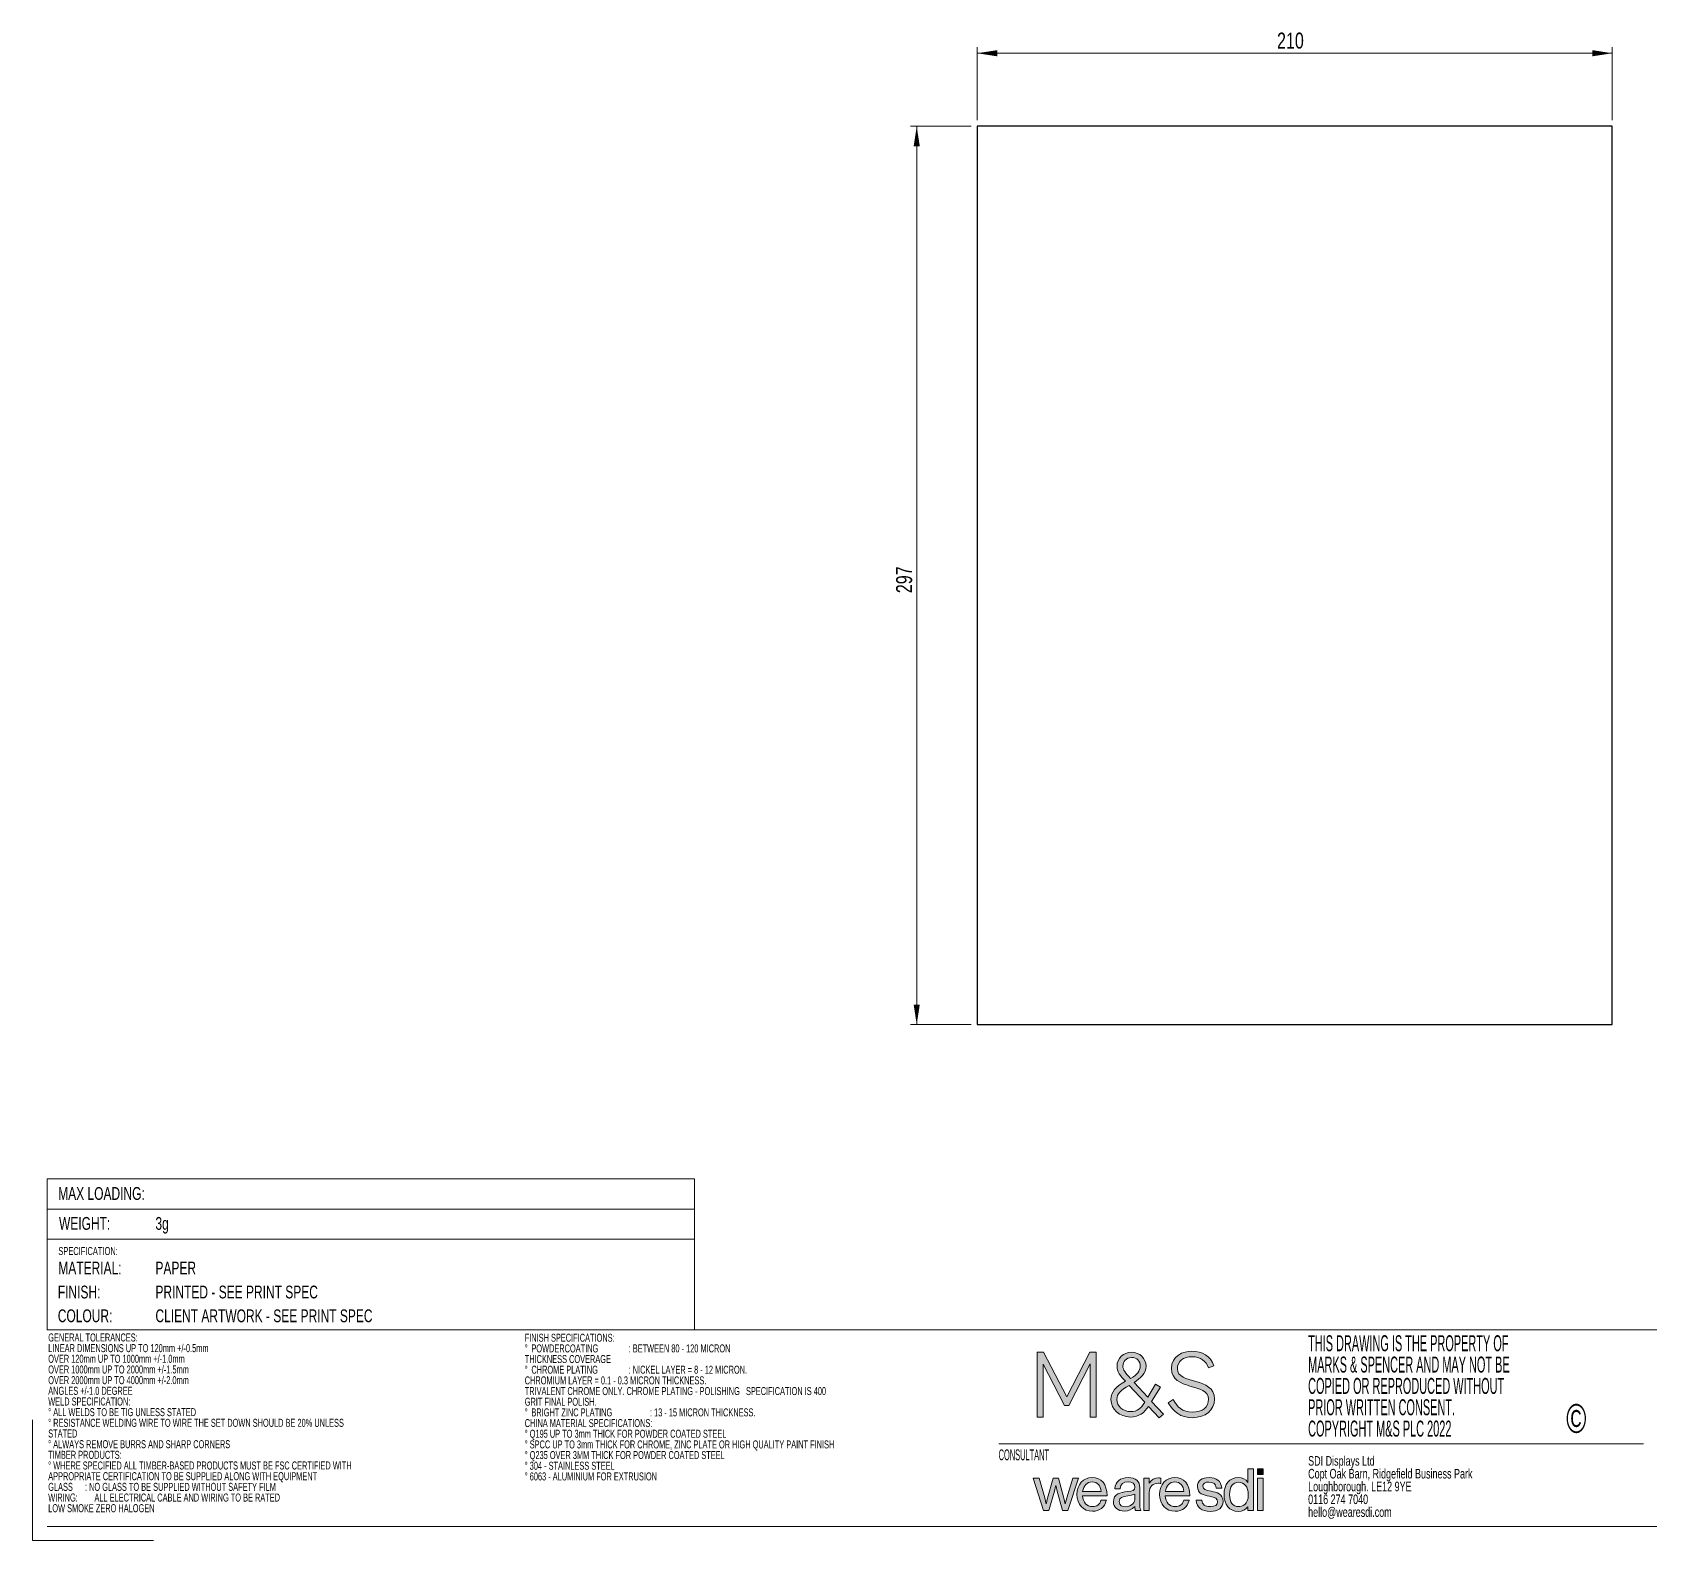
# Paper-space layout 'G01' of a CAD drawing. Header units: millimetres. Extents: x 0 to 840, y 0 to 499.
# Drawn here: x 0 to 535, y 0 to 499 of the extents above; entities that cross this region are included whole.
import ezdxf

# ---------------------------------------------------------------- set-up
doc = ezdxf.new("R2010")
doc.units = ezdxf.units.MM
doc.layers.add('SLD-0', color=7, linetype='Continuous')
doc.styles.add('SLDTEXTSTYLE0', font='TXT', dxfattribs={"width": 0.605})
doc.styles.add('SLDTEXTSTYLE1', font='TXT', dxfattribs={"width": 0.510549})
doc.styles.add('SLDTEXTSTYLE2', font='TXT', dxfattribs={"width": 0.710611})
doc.styles.add('SLDTEXTSTYLE3', font='TXT', dxfattribs={"width": 0.7})
doc.styles.add('SLDTEXTSTYLE4', font='TXT', dxfattribs={"width": 0.75})
doc.dimstyles.new('SLDDIMSTYLE9', dxfattribs={"dimtxt": 5.291667, "dimasz": 6.604, "dimexe": 0, "dimexo": 0.0625, "dimgap": 1.322917, "dimtad": 1, "dimdec": 1, "dimlfac": 0.571429, "dimrnd": 1e-09, "dimzin": 12, "dimdsep": 46, "dimtxsty": 'SLDTEXTSTYLE4', "dimsah": 1, "dimcen": 0.09, "dimadec": 0, "dimazin": 3, "dimtfac": 1, "dimtdec": 1, "dimtofl": 0, "dimtmove": 0, "dimatfit": 3, "dimfxl": 1, "dimfrac": 2, "dimtolj": 1, "dimtzin": 12, "dimarcsym": 0})

# ---------------------------------------------------------------- blocks, each defined once
blk = doc.blocks.new('SW_NOTE_0_17')
at = {"color": 0, "linetype": 'Continuous', "lineweight": 18, "ltscale": 4, "char_height": 3.175, "attachment_point": 1, "style": 'SLDTEXTSTYLE3'}
for s, insert in [('SDI Displays Ltd', (0, 4.09)), ('Copt Oak Barn, Ridgefield Business Park', (0, -0.14)), ('Loughborough. LE12 9YE', (0, -4.37)), ('0116 274 7040', (0, -8.61)), ('hello@wearesdi.com', (0, -12.84))]:
    blk.add_mtext(s, dxfattribs=dict(at, insert=insert))
blk = doc.blocks.new('SW_NOTE_0_18')
at = {"color": 0, "linetype": 'Continuous', "lineweight": 18, "ltscale": 4, "attachment_point": 1, "style": 'SLDTEXTSTYLE0'}
for s, insert, char_height in [('FINISH SPECIFICATIONS:', (0, 3.41), 2.6458), ('THICKNESS COVERAGE', (0, -3.64), 2.6458), ('%%d', (0, -0.12), 2.646), ('POWDERCOATING', (2.21, -0.12), 2.6458), (': BETWEEN 80 - 120 MICRON', (34.36, -0.12), 2.6458), ('CHROMIUM LAYER = 0.1 - 0.3 MICRON THICKNESS.', (0, -10.7), 2.6458), ('%%d', (0, -7.17), 2.646), ('CHROME PLATING', (2.21, -7.17), 2.6458), (': NICKEL LAYER = 8 - 12 MICRON.', (34.36, -7.17), 2.6458), ('TRIVALENT CHROME ONLY. CHROME PLATING - POLISHING   SPECIFICATION IS 400', (0, -14.23), 2.6458), ('GRIT FINAL POLISH.', (0, -17.76), 2.6458), ('%%d', (0, -21.28), 2.646), ('BRIGHT ZINC PLATING', (2.21, -21.28), 2.6458), (': 13 - 15 MICRON THICKNESS.', (41.41, -21.28), 2.6458), ('CHINA MATERIAL SPECIFICATIONS:', (0, -24.81), 2.6458), ('%%d Q195 UP TO 3mm THICK FOR POWDER COATED STEEL', (0, -28.34), 2.6458), ('%%d SPCC UP TO 3mm THICK FOR CHROME, ZINC PLATE OR HIGH QUALITY PAINT FINISH', (0, -31.87), 2.6458), ('%%d Q235 OVER 3MM THICK FOR POWDER COATED STEEL', (0, -35.39), 2.6458), ('%%d 304 - STAINLESS STEEL', (0, -38.92), 2.6458), ('%%d 6063 - ALUMINIUM FOR EXTRUSION', (0, -42.45), 2.6458)]:
    blk.add_mtext(s, dxfattribs=dict(at, insert=insert, char_height=char_height))
blk = doc.blocks.new('SW_NOTE_0_19')
at = {"color": 0, "linetype": 'Continuous', "lineweight": 18, "ltscale": 4, "char_height": 5.2917, "attachment_point": 1, "style": 'SLDTEXTSTYLE1'}
for s, insert in [('THIS DRAWING IS THE PROPERTY OF', (0, 6.82)), ('MARKS & SPENCER AND MAY NOT BE', (0, -0.23)), ('COPIED OR REPRODUCED WITHOUT', (0, -7.29)), ('PRIOR WRITTEN CONSENT.', (0, -14.35)), ('COPYRIGHT M&S PLC 2022', (0, -21.4))]:
    blk.add_mtext(s, dxfattribs=dict(at, insert=insert))
blk = doc.blocks.new('SW_NOTE_0_21')
at = {"color": 0, "linetype": 'Continuous', "lineweight": 18, "ltscale": 4, "attachment_point": 1, "style": 'SLDTEXTSTYLE0'}
for s, insert, char_height in [('GENERAL TOLERANCES:', (0, 3.41), 2.6458), ('LINEAR DIMENSIONS UP TO 120mm +/-0.5mm', (0, -0.12), 2.6458), ('OVER 120mm UP TO 1000mm +/-1.0mm', (0, -3.64), 2.6458), ('OVER 1000mm UP TO 2000mm +/-1.5mm', (0, -7.17), 2.6458), ('OVER 2000mm UP TO 4000mm +/-2.0mm', (0, -10.7), 2.6458), ('ANGLES +/-1.0 DEGREE', (0, -14.23), 2.6458), ('WELD SPECIFICATION:', (0, -17.76), 2.6458), ('%%d ALL WELDS TO BE TIG UNLESS STATED', (0, -21.28), 2.6458), ('%%d RESISTANCE WELDING WIRE TO WIRE THE SET DOWN SHOULD BE 20% UNLESS', (0, -24.81), 2.6458), ('STATED', (0, -28.34), 2.646), ('%%d ALWAYS REMOVE BURRS AND SHARP CORNERS', (0, -31.87), 2.6458), ('TIMBER PRODUCTS:', (0, -35.39), 2.6458), ('APPROPRIATE CERTIFICATION TO BE SUPPLIED ALONG WITH EQUIPMENT', (0, -42.45), 2.6458), ('%%d WHERE SPECIFIED ALL TIMBER-BASED PRODUCTS MUST BE FSC CERTIFIED WITH', (0, -38.92), 2.6458), ('GLASS', (0, -45.98), 2.646), (': NO GLASS TO BE SUPPLIED WITHOUT SAFETY FILM', (12.15, -45.98), 2.6458), ('WIRING:', (0, -49.51), 2.646), ('LOW SMOKE ZERO HALOGEN', (0, -53.03), 2.6458), ('ALL ELECTRICAL CABLE AND WIRING TO BE RATED', (15.29, -49.51), 2.6458)]:
    blk.add_mtext(s, dxfattribs=dict(at, insert=insert, char_height=char_height))
blk = doc.blocks.new('_D_20')
at = {"color": 8, "linetype": 'Continuous', "lineweight": 18, "ltscale": 4}
for p, q in [((310.26, 467.7), (290.26, 467.7)), ((292.26, 467.7), (292.26, 170.7)), ((310.26, 170.7), (290.26, 170.7))]:
    blk.add_line(p, q, dxfattribs=at)
for points in [[(292.26, 467.7), (291.25, 461.09), (293.28, 461.09)], [(292.26, 170.7), (293.28, 177.3), (291.25, 177.3)]]:
    blk.add_solid(points, dxfattribs=at)
at = {"color": 8, "linetype": 'Continuous', "lineweight": 18, "ltscale": 4, "insert": (285.44, 313.33), "char_height": 5.292, "attachment_point": 1, "rotation": 90, "style": 'SLDTEXTSTYLE4'}
blk.add_mtext('297', dxfattribs=at)
blk = doc.blocks.new('_D_21')
at = {"color": 8, "linetype": 'Continuous', "lineweight": 18, "ltscale": 4}
for p, q in [((312.26, 469.7), (312.26, 493.85)), ((522.26, 469.7), (522.26, 493.85)), ((522.26, 491.85), (312.26, 491.85))]:
    blk.add_line(p, q, dxfattribs=at)
for points in [[(312.26, 491.85), (318.87, 490.84), (318.87, 492.87)], [(522.26, 491.85), (515.66, 492.87), (515.66, 490.84)]]:
    blk.add_solid(points, dxfattribs=at)
at = {"color": 8, "linetype": 'Continuous', "lineweight": 18, "ltscale": 4, "insert": (411.4, 498.68), "char_height": 5.292, "attachment_point": 1, "style": 'SLDTEXTSTYLE4'}
blk.add_mtext('210', dxfattribs=at)

psp = doc.layouts.new('G01')

# ---------------------------------------------------------------- hatches: boundary and pattern name
at = {"ltscale": 2}
for points in [[(334.07, 40.94), (332.1, 40.94), (332.1, 62.41), (334.16, 62.41), (341.85, 47.58), (349.54, 62.41), (351.57, 62.41), (351.57, 40.94), (349.6, 40.94), (349.6, 58.47), (342.53, 44.75), (341.14, 44.75), (334.07, 58.44)], [(406.76, 21.98), (406.76, 23.75), (404.95, 23.75), (404.95, 21.98)], [(406.76, 20.69), (404.95, 20.69), (404.95, 10.06), (406.76, 10.06)]]:
    psp.add_hatch(color=256, dxfattribs=at).paths.add_polyline_path(points, flags=0)
h = psp.add_hatch(color=256, dxfattribs=at)
edge = h.paths.add_edge_path(flags=0)
edge.add_spline(control_points=[(356.49, 46.69), (356.49, 49.33), (358.12, 50.96), (361.26, 52.75)], knot_values=[0.2, 0.2, 0.2, 0.2, 0.266667, 0.266667, 0.266667, 0.266667], weights=[1, 1, 1, 1], degree=3, periodic=0)
edge.add_spline(control_points=[(361.26, 52.75), (359.48, 54.53), (358.49, 56.01), (358.49, 57.76)], knot_values=[0.266667, 0.266667, 0.266667, 0.266667, 0.333333, 0.333333, 0.333333, 0.333333], weights=[1, 1, 1, 1], degree=3, periodic=0)
edge.add_spline(control_points=[(358.49, 57.76), (358.49, 60.31), (360.64, 62.34), (363.26, 62.34)], knot_values=[0.333333, 0.333333, 0.333333, 0.333333, 0.4, 0.4, 0.4, 0.4], weights=[1, 1, 1, 1], degree=3, periodic=0)
edge.add_spline(control_points=[(363.26, 62.34), (366.03, 62.34), (368.09, 60.31), (368.09, 57.76)], knot_values=[0.4, 0.4, 0.4, 0.4, 0.466667, 0.466667, 0.466667, 0.466667], weights=[1, 1, 1, 1], degree=3, periodic=0)
edge.add_spline(control_points=[(368.09, 57.76), (368.09, 55.3), (366.15, 53.64), (364.21, 52.38)], knot_values=[0.466667, 0.466667, 0.466667, 0.466667, 0.533333, 0.533333, 0.533333, 0.533333], weights=[1, 1, 1, 1], degree=3, periodic=0)
edge.add_line((364.21, 52.38), (368.64, 47.55))
edge.add_line((368.64, 47.55), (371.26, 51.79))
edge.add_line((371.26, 51.79), (372.82, 50.81))
edge.add_line((372.82, 50.81), (369.93, 46.1))
edge.add_line((369.93, 46.1), (373.9, 41.89))
edge.add_line((373.9, 41.89), (372.45, 40.63))
edge.add_line((372.45, 40.63), (368.89, 44.44))
edge.add_spline(control_points=[(368.89, 44.44), (367.6, 42.41), (365.84, 40.94), (362.95, 40.94)], knot_values=[0.066667, 0.066667, 0.066667, 0.066667, 0.133333, 0.133333, 0.133333, 0.133333], weights=[1, 1, 1, 1], degree=3, periodic=0)
edge.add_spline(control_points=[(362.95, 40.94), (359.23, 40.94), (356.49, 43.52), (356.49, 46.69)], knot_values=[0.133333, 0.133333, 0.133333, 0.133333, 0.2, 0.2, 0.2, 0.2], weights=[1, 1, 1, 1], degree=3, periodic=0)
edge = h.paths.add_edge_path(flags=0)
edge.add_line((367.66, 45.8), (362.49, 51.39))
edge.add_spline(control_points=[(362.49, 51.39), (359.69, 49.86), (358.46, 48.62), (358.46, 46.72)], knot_values=[0, 0, 0, 0, 0.2, 0.2, 0.2, 0.2], weights=[1, 1, 1, 1], degree=3, periodic=0)
edge.add_spline(control_points=[(358.46, 46.72), (358.46, 44.53), (360.43, 42.72), (362.95, 42.72)], knot_values=[0.2, 0.2, 0.2, 0.2, 0.4, 0.4, 0.4, 0.4], weights=[1, 1, 1, 1], degree=3, periodic=0)
edge.add_spline(control_points=[(362.95, 42.72), (365.23, 42.72), (366.4, 43.77), (367.66, 45.8)], knot_values=[0.4, 0.4, 0.4, 0.4, 0.6, 0.6, 0.6, 0.6], weights=[1, 1, 1, 1], degree=3, periodic=0)
edge = h.paths.add_edge_path(flags=0)
edge.add_spline(control_points=[(360.43, 57.76), (360.43, 56.56), (361.23, 55.55), (362.98, 53.67)], knot_values=[0, 0, 0, 0, 0.2, 0.2, 0.2, 0.2], weights=[1, 1, 1, 1], degree=3, periodic=0)
edge.add_spline(control_points=[(362.98, 53.67), (365.04, 54.87), (366.18, 56.13), (366.18, 57.76)], knot_values=[0.2, 0.2, 0.2, 0.2, 0.4, 0.4, 0.4, 0.4], weights=[1, 1, 1, 1], degree=3, periodic=0)
edge.add_spline(control_points=[(366.18, 57.76), (366.18, 59.36), (365.1, 60.62), (363.26, 60.62)], knot_values=[0.4, 0.4, 0.4, 0.4, 0.6, 0.6, 0.6, 0.6], weights=[1, 1, 1, 1], degree=3, periodic=0)
edge.add_spline(control_points=[(363.26, 60.62), (361.54, 60.62), (360.43, 59.27), (360.43, 57.76)], knot_values=[0.6, 0.6, 0.6, 0.6, 1, 1, 1, 1], weights=[1, 1, 1, 1], degree=3, periodic=0)
h = psp.add_hatch(color=256, dxfattribs=at)
edge = h.paths.add_edge_path(flags=0)
edge.add_spline(control_points=[(388.73, 46.87), (388.73, 52.26), (376.48, 49.61), (376.48, 56.93)], knot_values=[0.692308, 0.692308, 0.692308, 0.692308, 0.769231, 0.769231, 0.769231, 0.769231], weights=[1, 1, 1, 1], degree=3, periodic=0)
edge.add_spline(control_points=[(376.48, 56.93), (376.48, 61.27), (380.39, 62.68), (383.28, 62.68)], knot_values=[0.769231, 0.769231, 0.769231, 0.769231, 0.846154, 0.846154, 0.846154, 0.846154], weights=[1, 1, 1, 1], degree=3, periodic=0)
edge.add_spline(control_points=[(383.28, 62.68), (386.54, 62.68), (389.5, 61.21), (390.54, 57.82)], knot_values=[0.846154, 0.846154, 0.846154, 0.846154, 1, 1, 1, 1], weights=[1, 1, 1, 1], degree=3, periodic=0)
edge.add_line((390.54, 57.82), (388.76, 57.18))
edge.add_spline(control_points=[(388.76, 57.18), (388.05, 59.42), (386.05, 60.87), (383.34, 60.87)], knot_values=[0.076923, 0.076923, 0.076923, 0.076923, 0.153846, 0.153846, 0.153846, 0.153846], weights=[1, 1, 1, 1], degree=3, periodic=0)
edge.add_spline(control_points=[(383.34, 60.87), (380.39, 60.87), (378.45, 59.39), (378.45, 56.9)], knot_values=[0.153846, 0.153846, 0.153846, 0.153846, 0.230769, 0.230769, 0.230769, 0.230769], weights=[1, 1, 1, 1], degree=3, periodic=0)
edge.add_spline(control_points=[(378.45, 56.9), (378.45, 51.55), (390.7, 54.38), (390.7, 46.84)], knot_values=[0.230769, 0.230769, 0.230769, 0.230769, 0.307692, 0.307692, 0.307692, 0.307692], weights=[1, 1, 1, 1], degree=3, periodic=0)
edge.add_spline(control_points=[(390.7, 46.84), (390.7, 43.24), (387.8, 40.72), (383.5, 40.72)], knot_values=[0.307692, 0.307692, 0.307692, 0.307692, 0.384615, 0.384615, 0.384615, 0.384615], weights=[1, 1, 1, 1], degree=3, periodic=0)
edge.add_spline(control_points=[(383.5, 40.72), (379.5, 40.72), (377.1, 42.63), (375.44, 45.67)], knot_values=[0.384615, 0.384615, 0.384615, 0.384615, 0.461538, 0.461538, 0.461538, 0.461538], weights=[1, 1, 1, 1], degree=3, periodic=0)
edge.add_line((375.44, 45.67), (377.1, 46.69))
edge.add_spline(control_points=[(377.1, 46.69), (378.21, 44.35), (380.24, 42.53), (383.31, 42.53)], knot_values=[0.538462, 0.538462, 0.538462, 0.538462, 0.615385, 0.615385, 0.615385, 0.615385], weights=[1, 1, 1, 1], degree=3, periodic=0)
edge.add_spline(control_points=[(383.31, 42.53), (386.88, 42.53), (388.73, 44.17), (388.73, 46.87)], knot_values=[0.615385, 0.615385, 0.615385, 0.615385, 0.692308, 0.692308, 0.692308, 0.692308], weights=[1, 1, 1, 1], degree=3, periodic=0)
h = psp.add_hatch(color=256, dxfattribs=at)
edge = h.paths.add_edge_path(flags=0)
edge.add_spline(control_points=[(398.59, 9.75), (399.95, 9.75), (400.94, 10.21), (401.79, 11.22)], knot_values=[3, 3, 3, 3, 4, 4, 4, 4], weights=[1, 1, 1, 1], degree=3, periodic=0)
edge.add_line((401.79, 11.22), (401.79, 10.06))
edge.add_line((401.79, 10.06), (403.6, 10.06))
edge.add_line((403.6, 10.06), (403.6, 23.75))
edge.add_line((403.6, 23.75), (401.79, 23.75))
edge.add_line((401.79, 23.75), (401.79, 19.34))
edge.add_spline(control_points=[(401.79, 19.34), (401.03, 20.35), (399.86, 20.93), (398.55, 20.93)], knot_values=[0, 0, 0, 0, 1, 1, 1, 1], weights=[1, 1, 1, 1], degree=3, periodic=0)
edge.add_spline(control_points=[(398.55, 20.93), (395.75, 20.93), (393.87, 18.69), (393.87, 15.34)], knot_values=[1, 1, 1, 1, 2, 2, 2, 2], weights=[1, 1, 1, 1], degree=3, periodic=0)
edge.add_spline(control_points=[(393.87, 15.34), (393.87, 11.95), (395.72, 9.75), (398.59, 9.75)], knot_values=[2, 2, 2, 2, 3, 3, 3, 3], weights=[1, 1, 1, 1], degree=3, periodic=0)
edge = h.paths.add_edge_path(flags=0)
edge.add_spline(control_points=[(398.65, 11.3), (396.82, 11.3), (395.72, 12.8), (395.72, 17.81), (396.84, 19.36), (398.63, 19.36)], knot_values=[0, 0, 0, 0, 1, 1, 2, 2, 2, 2], weights=[1, 1, 1, 1, 1, 1], degree=3, periodic=0)
edge.add_spline(control_points=[(398.63, 19.36), (400.64, 19.36), (401.89, 17.81), (401.89, 15.32), (401.89, 11.82), (399.86, 11.3), (398.65, 11.3)], knot_values=[2, 2, 2, 2, 3, 3, 3, 4, 4, 4, 4], weights=[1, 1, 1, 1, 1, 1, 1], degree=3, periodic=0)
h = psp.add_hatch(color=256, dxfattribs=at)
edge = h.paths.add_edge_path(flags=0)
edge.add_spline(control_points=[(338.68, 16.45), (338.51, 17.06), (338.33, 17.9), (338.23, 18.34)], knot_values=[14, 14, 14, 14, 15, 15, 15, 15], weights=[1, 1, 1, 1], degree=3, periodic=0)
edge.add_spline(control_points=[(338.23, 18.34), (338.13, 17.9), (337.94, 17.06), (337.77, 16.45)], knot_values=[13, 13, 13, 13, 14, 14, 14, 14], weights=[1, 1, 1, 1], degree=3, periodic=0)
edge.add_line((337.77, 16.45), (335.99, 10.06))
edge.add_line((335.99, 10.06), (334.16, 10.06))
edge.add_line((334.16, 10.06), (330.78, 20.69))
edge.add_line((330.78, 20.69), (332.73, 20.69))
edge.add_line((332.73, 20.69), (334.59, 14.17))
edge.add_spline(control_points=[(334.59, 14.17), (334.77, 13.54), (334.98, 12.64), (335.09, 12.2)], knot_values=[7, 7, 7, 7, 8, 8, 8, 8], weights=[1, 1, 1, 1], degree=3, periodic=0)
edge.add_spline(control_points=[(335.09, 12.2), (335.19, 12.64), (335.4, 13.53), (335.56, 14.13)], knot_values=[6, 6, 6, 6, 7, 7, 7, 7], weights=[1, 1, 1, 1], degree=3, periodic=0)
edge.add_line((335.56, 14.13), (337.34, 20.69))
edge.add_line((337.34, 20.69), (339.19, 20.69))
edge.add_line((339.19, 20.69), (340.91, 14.13))
edge.add_spline(control_points=[(340.91, 14.13), (341.07, 13.52), (341.26, 12.65), (341.36, 12.2)], knot_values=[2, 2, 2, 2, 3, 3, 3, 3], weights=[1, 1, 1, 1], degree=3, periodic=0)
edge.add_spline(control_points=[(341.36, 12.2), (341.47, 12.65), (341.69, 13.55), (341.88, 14.17)], knot_values=[1, 1, 1, 1, 2, 2, 2, 2], weights=[1, 1, 1, 1], degree=3, periodic=0)
edge.add_line((341.88, 14.17), (343.84, 20.69))
edge.add_line((343.84, 20.69), (345.73, 20.69))
edge.add_line((345.73, 20.69), (342.25, 10.06))
edge.add_line((342.25, 10.06), (340.44, 10.06))
edge.add_line((340.44, 10.06), (338.68, 16.45))
h = psp.add_hatch(color=256, dxfattribs=at)
edge = h.paths.add_edge_path(flags=0)
edge.add_spline(control_points=[(350.37, 11.32), (348.49, 11.32), (347.24, 12.69), (347.08, 14.89)], knot_values=[7, 7, 7, 7, 8, 8, 8, 8], weights=[1, 1, 1, 1], degree=3, periodic=0)
edge.add_line((347.08, 14.89), (355.18, 14.89))
edge.add_line((355.18, 14.89), (355.18, 14.98))
edge.add_spline(control_points=[(355.18, 14.98), (355.18, 18.66), (353.3, 20.95), (350.27, 20.95)], knot_values=[10, 10, 10, 10, 11, 11, 11, 11], weights=[1, 1, 1, 1], degree=3, periodic=0)
edge.add_spline(control_points=[(350.27, 20.95), (347.34, 20.95), (345.22, 18.6), (345.22, 15.36)], knot_values=[0, 0, 0, 0, 1, 1, 1, 1], weights=[1, 1, 1, 1], degree=3, periodic=0)
edge.add_spline(control_points=[(345.22, 15.36), (345.22, 12.07), (347.34, 9.77), (350.37, 9.77)], knot_values=[1, 1, 1, 1, 2, 2, 2, 2], weights=[1, 1, 1, 1], degree=3, periodic=0)
edge.add_spline(control_points=[(350.37, 9.77), (352.79, 9.77), (354.46, 11.08), (354.95, 13.36)], knot_values=[2, 2, 2, 2, 3, 3, 3, 3], weights=[1, 1, 1, 1], degree=3, periodic=0)
edge.add_line((354.95, 13.36), (354.98, 13.46))
edge.add_line((354.98, 13.46), (353.2, 13.46))
edge.add_line((353.2, 13.46), (353.19, 13.4))
edge.add_spline(control_points=[(353.19, 13.4), (352.83, 12.04), (351.86, 11.32), (350.37, 11.32)], knot_values=[6, 6, 6, 6, 7, 7, 7, 7], weights=[1, 1, 1, 1], degree=3, periodic=0)
edge = h.paths.add_edge_path(flags=0)
edge.add_spline(control_points=[(347.13, 16.3), (347.42, 18.32), (348.56, 19.48), (350.27, 19.48)], knot_values=[0, 0, 0, 0, 1, 1, 1, 1], weights=[1, 1, 1, 1], degree=3, periodic=0)
edge.add_spline(control_points=[(350.27, 19.48), (352.03, 19.48), (353.11, 18.32), (353.24, 16.3)], knot_values=[1, 1, 1, 1, 2, 2, 2, 2], weights=[1, 1, 1, 1], degree=3, periodic=0)
edge.add_line((353.24, 16.3), (347.13, 16.3))
h = psp.add_hatch(color=256, dxfattribs=at)
edge = h.paths.add_edge_path(flags=0)
edge.add_spline(control_points=[(364.68, 10.08), (364.47, 10.29), (364.36, 10.67), (364.33, 11.37)], knot_values=[12, 12, 12, 12, 13, 13, 13, 13], weights=[1, 1, 1, 1], degree=3, periodic=0)
edge.add_spline(control_points=[(364.33, 11.37), (363.48, 10.35), (362.38, 9.85), (360.99, 9.85)], knot_values=[11, 11, 11, 11, 12, 12, 12, 12], weights=[1, 1, 1, 1], degree=3, periodic=0)
edge.add_spline(control_points=[(360.99, 9.85), (358.75, 9.85), (357.3, 11.05), (357.3, 12.91)], knot_values=[10, 10, 10, 10, 11, 11, 11, 11], weights=[1, 1, 1, 1], degree=3, periodic=0)
edge.add_spline(control_points=[(357.3, 12.91), (357.3, 15.57), (359.61, 16.02), (361.97, 16.26)], knot_values=[9, 9, 9, 9, 10, 10, 10, 10], weights=[1, 1, 1, 1], degree=3, periodic=0)
edge.add_spline(control_points=[(361.97, 16.26), (363.59, 16.42), (364.37, 16.68), (364.37, 17.73)], knot_values=[8, 8, 8, 8, 9, 9, 9, 9], weights=[1, 1, 1, 1], degree=3, periodic=0)
edge.add_spline(control_points=[(364.37, 17.73), (364.37, 18.88), (363.6, 19.48), (362.16, 19.48)], knot_values=[7, 7, 7, 7, 8, 8, 8, 8], weights=[1, 1, 1, 1], degree=3, periodic=0)
edge.add_spline(control_points=[(362.16, 19.48), (360.5, 19.48), (359.67, 18.78), (359.55, 17.26)], knot_values=[6, 6, 6, 6, 7, 7, 7, 7], weights=[1, 1, 1, 1], degree=3, periodic=0)
edge.add_line((359.55, 17.26), (359.55, 17.18))
edge.add_line((359.55, 17.18), (357.8, 17.18))
edge.add_line((357.8, 17.18), (357.8, 17.27))
edge.add_spline(control_points=[(357.8, 17.27), (357.94, 19.54), (359.57, 20.89), (362.14, 20.89)], knot_values=[2, 2, 2, 2, 3, 3, 3, 3], weights=[1, 1, 1, 1], degree=3, periodic=0)
edge.add_spline(control_points=[(362.14, 20.89), (364.73, 20.89), (366.04, 19.75), (366.04, 17.49)], knot_values=[1, 1, 1, 1, 2, 2, 2, 2], weights=[1, 1, 1, 1], degree=3, periodic=0)
edge.add_line((366.04, 17.49), (366.04, 11.64))
edge.add_spline(control_points=[(366.04, 11.64), (366.04, 10.86), (366.24, 10.37), (366.38, 10.27)], knot_values=[17, 17, 17, 17, 18, 18, 18, 18], weights=[1, 1, 1, 1], degree=3, periodic=0)
edge.add_line((366.38, 10.27), (366.42, 10.25))
edge.add_line((366.42, 10.25), (366.42, 10.06))
edge.add_line((366.42, 10.06), (364.7, 10.06))
edge.add_line((364.7, 10.06), (364.68, 10.08))
edge = h.paths.add_edge_path(flags=0)
edge.add_spline(control_points=[(361.31, 11.28), (363.55, 11.28), (364.39, 12.95), (364.39, 14.01)], knot_values=[1, 1, 1, 1, 2, 2, 2, 2], weights=[1, 1, 1, 1], degree=3, periodic=0)
edge.add_line((364.39, 14.01), (364.39, 15.47))
edge.add_spline(control_points=[(364.39, 15.47), (363.81, 15.2), (362.9, 14.97), (362.05, 14.87)], knot_values=[4, 4, 4, 4, 5, 5, 5, 5], weights=[1, 1, 1, 1], degree=3, periodic=0)
edge.add_spline(control_points=[(362.05, 14.87), (360.34, 14.66), (359.21, 14.41), (359.21, 12.95)], knot_values=[3, 3, 3, 3, 4, 4, 4, 4], weights=[1, 1, 1, 1], degree=3, periodic=0)
edge.add_spline(control_points=[(359.21, 12.95), (359.21, 11.57), (360.35, 11.28), (361.31, 11.28)], knot_values=[2, 2, 2, 2, 3, 3, 3, 3], weights=[1, 1, 1, 1], degree=3, periodic=0)
h = psp.add_hatch(color=256, dxfattribs=at)
edge = h.paths.add_edge_path(flags=0)
edge.add_spline(control_points=[(372.07, 19.04), (372.4, 19.04), (372.55, 19.02), (372.78, 18.94)], knot_values=[10, 10, 10, 10, 11, 11, 11, 11], weights=[1, 1, 1, 1], degree=3, periodic=0)
edge.add_line((372.78, 18.94), (372.95, 18.94))
edge.add_line((372.95, 18.94), (372.95, 20.66))
edge.add_line((372.95, 20.66), (372.9, 20.68))
edge.add_spline(control_points=[(372.9, 20.68), (372.69, 20.77), (372.52, 20.81), (372.2, 20.81)], knot_values=[2, 2, 2, 2, 3, 3, 3, 3], weights=[1, 1, 1, 1], degree=3, periodic=0)
edge.add_spline(control_points=[(372.2, 20.81), (371, 20.81), (369.87, 20.17), (369.12, 19.09)], knot_values=[3, 3, 3, 3, 4, 4, 4, 4], weights=[1, 1, 1, 1], degree=3, periodic=0)
edge.add_line((369.12, 19.09), (369.12, 20.69))
edge.add_line((369.12, 20.69), (367.31, 20.69))
edge.add_line((367.31, 20.69), (367.31, 10.06))
edge.add_line((367.31, 10.06), (369.12, 10.06))
edge.add_line((369.12, 10.06), (369.12, 15.95))
edge.add_spline(control_points=[(369.12, 15.95), (369.12, 17.98), (370.61, 19.04), (372.07, 19.04)], knot_values=[9, 9, 9, 9, 10, 10, 10, 10], weights=[1, 1, 1, 1], degree=3, periodic=0)
h = psp.add_hatch(color=256, dxfattribs=at)
edge = h.paths.add_edge_path(flags=0)
edge.add_spline(control_points=[(377.72, 11.32), (375.84, 11.32), (374.59, 12.69), (374.43, 14.89)], knot_values=[7, 7, 7, 7, 8, 8, 8, 8], weights=[1, 1, 1, 1], degree=3, periodic=0)
edge.add_line((374.43, 14.89), (382.53, 14.89))
edge.add_line((382.53, 14.89), (382.53, 14.98))
edge.add_spline(control_points=[(382.53, 14.98), (382.53, 18.66), (380.65, 20.95), (377.62, 20.95)], knot_values=[10, 10, 10, 10, 11, 11, 11, 11], weights=[1, 1, 1, 1], degree=3, periodic=0)
edge.add_spline(control_points=[(377.62, 20.95), (374.7, 20.95), (372.57, 18.6), (372.57, 15.36)], knot_values=[0, 0, 0, 0, 1, 1, 1, 1], weights=[1, 1, 1, 1], degree=3, periodic=0)
edge.add_spline(control_points=[(372.57, 15.36), (372.57, 12.07), (374.69, 9.77), (377.72, 9.77)], knot_values=[1, 1, 1, 1, 2, 2, 2, 2], weights=[1, 1, 1, 1], degree=3, periodic=0)
edge.add_spline(control_points=[(377.72, 9.77), (380.14, 9.77), (381.81, 11.08), (382.31, 13.36)], knot_values=[2, 2, 2, 2, 3, 3, 3, 3], weights=[1, 1, 1, 1], degree=3, periodic=0)
edge.add_line((382.31, 13.36), (382.33, 13.46))
edge.add_line((382.33, 13.46), (380.55, 13.46))
edge.add_line((380.55, 13.46), (380.54, 13.4))
edge.add_spline(control_points=[(380.54, 13.4), (380.19, 12.04), (379.21, 11.32), (377.72, 11.32)], knot_values=[6, 6, 6, 6, 7, 7, 7, 7], weights=[1, 1, 1, 1], degree=3, periodic=0)
edge = h.paths.add_edge_path(flags=0)
edge.add_spline(control_points=[(374.48, 16.3), (374.77, 18.32), (375.91, 19.48), (377.62, 19.48)], knot_values=[0, 0, 0, 0, 1, 1, 1, 1], weights=[1, 1, 1, 1], degree=3, periodic=0)
edge.add_spline(control_points=[(377.62, 19.48), (379.38, 19.48), (380.46, 18.32), (380.59, 16.3)], knot_values=[1, 1, 1, 1, 2, 2, 2, 2], weights=[1, 1, 1, 1], degree=3, periodic=0)
edge.add_line((380.59, 16.3), (374.48, 16.3))
h = psp.add_hatch(color=256, dxfattribs=at)
edge = h.paths.add_edge_path(flags=0)
edge.add_spline(control_points=[(393.55, 13.01), (393.55, 10.97), (391.98, 9.75), (389.33, 9.75)], knot_values=[16, 16, 16, 16, 17, 17, 17, 17], weights=[1, 1, 1, 1], degree=3, periodic=0)
edge.add_spline(control_points=[(389.33, 9.75), (386.52, 9.75), (384.85, 11.04), (384.62, 13.39)], knot_values=[15, 15, 15, 15, 16, 16, 16, 16], weights=[1, 1, 1, 1], degree=3, periodic=0)
edge.add_line((384.62, 13.39), (384.61, 13.49))
edge.add_line((384.61, 13.49), (386.47, 13.49))
edge.add_line((386.47, 13.49), (386.48, 13.41))
edge.add_spline(control_points=[(386.48, 13.41), (386.71, 11.97), (387.63, 11.3), (389.37, 11.3)], knot_values=[11, 11, 11, 11, 12, 12, 12, 12], weights=[1, 1, 1, 1], degree=3, periodic=0)
edge.add_spline(control_points=[(389.37, 11.3), (390.89, 11.3), (391.72, 11.88), (391.72, 12.93)], knot_values=[10, 10, 10, 10, 11, 11, 11, 11], weights=[1, 1, 1, 1], degree=3, periodic=0)
edge.add_spline(control_points=[(391.72, 12.93), (391.72, 14), (391.09, 14.3), (389.05, 14.73)], knot_values=[9, 9, 9, 9, 10, 10, 10, 10], weights=[1, 1, 1, 1], degree=3, periodic=0)
edge.add_spline(control_points=[(389.05, 14.73), (387.1, 15.13), (385.07, 15.55), (385.07, 17.95)], knot_values=[8, 8, 8, 8, 9, 9, 9, 9], weights=[1, 1, 1, 1], degree=3, periodic=0)
edge.add_spline(control_points=[(385.07, 17.95), (385.07, 19.8), (386.51, 20.91), (388.93, 20.91)], knot_values=[7, 7, 7, 7, 8, 8, 8, 8], weights=[1, 1, 1, 1], degree=3, periodic=0)
edge.add_spline(control_points=[(388.93, 20.91), (391.41, 20.91), (392.87, 19.75), (393.13, 17.56)], knot_values=[6, 6, 6, 6, 7, 7, 7, 7], weights=[1, 1, 1, 1], degree=3, periodic=0)
edge.add_line((393.13, 17.56), (393.14, 17.46))
edge.add_line((393.14, 17.46), (391.28, 17.46))
edge.add_line((391.28, 17.46), (391.27, 17.54))
edge.add_spline(control_points=[(391.27, 17.54), (391.12, 18.87), (390.4, 19.44), (388.89, 19.44)], knot_values=[2, 2, 2, 2, 3, 3, 3, 3], weights=[1, 1, 1, 1], degree=3, periodic=0)
edge.add_spline(control_points=[(388.89, 19.44), (387.6, 19.44), (386.87, 18.93), (386.87, 18.03)], knot_values=[1, 1, 1, 1, 2, 2, 2, 2], weights=[1, 1, 1, 1], degree=3, periodic=0)
edge.add_spline(control_points=[(386.87, 18.03), (386.87, 17), (387.76, 16.77), (389.61, 16.4)], knot_values=[0, 0, 0, 0, 1, 1, 1, 1], weights=[1, 1, 1, 1], degree=3, periodic=0)
edge.add_spline(control_points=[(389.61, 16.4), (391.46, 16.02), (393.55, 15.6), (393.55, 13.01)], knot_values=[17, 17, 17, 17, 18, 18, 18, 18], weights=[1, 1, 1, 1], degree=3, periodic=0)

# ---------------------------------------------------------------- linework, layer by layer
at = {"color": 7, "linetype": 'Continuous', "lineweight": 18, "ltscale": 2}
for p, q in [((4.72, 69.71), (4.72, 119.71)), ((4.72, 119.71), (218.8, 119.71)), ((218.8, 69.71), (218.8, 119.71)), ((4.72, 109.71), (218.8, 109.71)), ((4.72, 99.71), (218.8, 99.71)), ((4.72, 69.71), (218.8, 69.71)), ((4.72, 69.71), (835.01, 69.71)), ((-0.14, 0.06), (-0.14, 40.06)), ((532.61, 32.08), (319.36, 32.08)), ((401.79, 23.75), (403.6, 23.75)), ((401.79, 19.34), (401.79, 23.75)), ((403.6, 23.75), (403.6, 10.06)), ((404.95, 23.75), (406.76, 23.75)), ((404.95, 21.98), (404.95, 23.75)), ((406.76, 21.98), (404.95, 21.98)), ((406.76, 23.75), (406.76, 21.98)), ((330.78, 20.69), (332.73, 20.69)), ((334.16, 10.06), (330.78, 20.69)), ((332.73, 20.69), (334.59, 14.17)), ((335.56, 14.13), (337.34, 20.69)), ((337.77, 16.45), (335.99, 10.06)), ((337.34, 20.69), (339.19, 20.69)), ((340.44, 10.06), (338.68, 16.45)), ((339.19, 20.69), (340.91, 14.13)), ((341.88, 14.17), (343.84, 20.69)), ((345.73, 20.69), (342.25, 10.06)), ((343.84, 20.69), (345.73, 20.69)), ((353.24, 16.3), (347.13, 16.3)), ((357.8, 17.18), (357.8, 17.27)), ((359.55, 17.18), (357.8, 17.18)), ((359.55, 17.26), (359.55, 17.18)), ((366.04, 17.49), (366.04, 11.64)), ((367.31, 20.69), (369.12, 20.69)), ((367.31, 10.06), (367.31, 20.69)), ((369.12, 20.69), (369.12, 19.09)), ((372.95, 18.94), (372.78, 18.94)), ((372.9, 20.68), (372.95, 20.66)), ((372.95, 20.66), (372.95, 18.94)), ((380.59, 16.3), (374.48, 16.3)), ((391.28, 17.46), (391.27, 17.54)), ((393.14, 17.46), (391.28, 17.46)), ((393.13, 17.56), (393.14, 17.46)), ((404.95, 10.06), (404.95, 20.69)), ((404.95, 20.69), (406.76, 20.69)), ((406.76, 20.69), (406.76, 10.06)), ((355.18, 14.89), (347.08, 14.89)), ((353.19, 13.4), (353.2, 13.46)), ((353.2, 13.46), (354.98, 13.46)), ((354.98, 13.46), (354.95, 13.36)), ((355.18, 14.98), (355.18, 14.89)), ((364.39, 15.47), (364.39, 14.01)), ((369.12, 15.95), (369.12, 10.06)), ((382.53, 14.89), (374.43, 14.89)), ((380.54, 13.4), (380.55, 13.46)), ((380.55, 13.46), (382.33, 13.46)), ((382.33, 13.46), (382.31, 13.36)), ((382.53, 14.98), (382.53, 14.89)), ((384.61, 13.49), (386.47, 13.49)), ((384.62, 13.39), (384.61, 13.49)), ((386.47, 13.49), (386.48, 13.41)), ((401.79, 10.06), (401.79, 11.22)), ((335.99, 10.06), (334.16, 10.06)), ((342.25, 10.06), (340.44, 10.06)), ((364.7, 10.06), (364.68, 10.08)), ((366.42, 10.06), (364.7, 10.06)), ((366.38, 10.27), (366.42, 10.25)), ((366.42, 10.25), (366.42, 10.06)), ((369.12, 10.06), (367.31, 10.06)), ((403.6, 10.06), (401.79, 10.06)), ((406.76, 10.06), (404.95, 10.06)), ((39.86, 0.06), (-0.14, 0.06)), ((4.72, 4.75), (835.01, 4.75)), ((4.72, 4.75), (835.01, 4.75))]:
    psp.add_line(p, q, dxfattribs=at)
at = {"color": 250, "linetype": 'Continuous', "lineweight": 18, "ltscale": 2}
for p, q in [((332.1, 40.94), (332.1, 62.41)), ((332.1, 62.41), (334.16, 62.41)), ((334.16, 62.41), (341.85, 47.58)), ((341.85, 47.58), (349.54, 62.41)), ((349.54, 62.41), (351.57, 62.41)), ((351.57, 62.41), (351.57, 40.94)), ((341.14, 44.75), (334.07, 58.44)), ((334.07, 58.44), (334.07, 40.94)), ((349.6, 58.47), (342.53, 44.75)), ((349.6, 40.94), (349.6, 58.47)), ((390.54, 57.82), (388.76, 57.18)), ((367.66, 45.8), (362.49, 51.39)), ((364.21, 52.38), (368.64, 47.55)), ((368.64, 47.55), (371.26, 51.79)), ((372.82, 50.81), (369.93, 46.1)), ((371.26, 51.79), (372.82, 50.81)), ((342.53, 44.75), (341.14, 44.75)), ((372.45, 40.63), (368.89, 44.44)), ((369.93, 46.1), (373.9, 41.89)), ((375.44, 45.67), (377.1, 46.69)), ((334.07, 40.94), (332.1, 40.94)), ((351.57, 40.94), (349.6, 40.94)), ((373.9, 41.89), (372.45, 40.63))]:
    psp.add_line(p, q, dxfattribs=at)
for points in [[(358.49, 57.76), (358.49, 60.31), (360.64, 62.34), (363.26, 62.34)], [(363.26, 60.62), (361.54, 60.62), (360.43, 59.27), (360.43, 57.76)], [(363.26, 62.34), (366.03, 62.34), (368.09, 60.31), (368.09, 57.76)], [(366.18, 57.76), (366.18, 59.36), (365.1, 60.62), (363.26, 60.62)], [(376.48, 56.93), (376.48, 61.27), (380.39, 62.68), (383.28, 62.68)], [(383.34, 60.87), (380.39, 60.87), (378.45, 59.39), (378.45, 56.9)], [(383.28, 62.68), (386.54, 62.68), (389.5, 61.21), (390.54, 57.82)], [(388.76, 57.18), (388.05, 59.42), (386.05, 60.87), (383.34, 60.87)], [(361.26, 52.75), (359.48, 54.53), (358.49, 56.01), (358.49, 57.76)], [(360.43, 57.76), (360.43, 56.56), (361.23, 55.55), (362.98, 53.67)], [(362.98, 53.67), (365.04, 54.87), (366.18, 56.13), (366.18, 57.76)], [(368.09, 57.76), (368.09, 55.3), (366.15, 53.64), (364.21, 52.38)], [(388.73, 46.87), (388.73, 52.26), (376.48, 49.61), (376.48, 56.93)], [(378.45, 56.9), (378.45, 51.55), (390.7, 54.38), (390.7, 46.84)], [(356.49, 46.69), (356.49, 49.33), (358.12, 50.96), (361.26, 52.75)], [(362.49, 51.39), (359.69, 49.86), (358.46, 48.62), (358.46, 46.72)], [(362.95, 40.94), (359.23, 40.94), (356.49, 43.52), (356.49, 46.69)], [(358.46, 46.72), (358.46, 44.53), (360.43, 42.72), (362.95, 42.72)], [(362.95, 42.72), (365.23, 42.72), (366.4, 43.77), (367.66, 45.8)], [(368.89, 44.44), (367.6, 42.41), (365.84, 40.94), (362.95, 40.94)], [(383.5, 40.72), (379.5, 40.72), (377.1, 42.63), (375.44, 45.67)], [(377.1, 46.69), (378.21, 44.35), (380.24, 42.53), (383.31, 42.53)], [(383.31, 42.53), (386.88, 42.53), (388.73, 44.17), (388.73, 46.87)], [(390.7, 46.84), (390.7, 43.24), (387.8, 40.72), (383.5, 40.72)]]:
    psp.add_open_spline(points, degree=3, dxfattribs=at)
at = {"color": 7, "linetype": 'Continuous', "lineweight": 18, "ltscale": 2}
for points in [[(338.23, 18.34), (338.13, 17.9), (337.94, 17.06), (337.77, 16.45)], [(338.68, 16.45), (338.51, 17.06), (338.33, 17.9), (338.23, 18.34)], [(345.22, 15.36), (345.22, 18.6), (347.34, 20.95), (350.27, 20.95)], [(347.13, 16.3), (347.42, 18.32), (348.56, 19.48), (350.27, 19.48)], [(350.27, 20.95), (353.3, 20.95), (355.18, 18.66), (355.18, 14.98)], [(350.27, 19.48), (352.03, 19.48), (353.11, 18.32), (353.24, 16.3)], [(357.3, 12.91), (357.3, 15.57), (359.61, 16.02), (361.97, 16.26)], [(357.8, 17.27), (357.94, 19.54), (359.57, 20.89), (362.14, 20.89)], [(362.16, 19.48), (360.5, 19.48), (359.67, 18.78), (359.55, 17.26)], [(361.97, 16.26), (363.59, 16.42), (364.37, 16.68), (364.37, 17.73)], [(362.14, 20.89), (364.73, 20.89), (366.04, 19.75), (366.04, 17.49)], [(364.37, 17.73), (364.37, 18.88), (363.6, 19.48), (362.16, 19.48)], [(369.12, 19.09), (369.87, 20.17), (371, 20.81), (372.2, 20.81)], [(372.07, 19.04), (370.61, 19.04), (369.12, 17.98), (369.12, 15.95)], [(372.78, 18.94), (372.55, 19.02), (372.4, 19.04), (372.07, 19.04)], [(372.2, 20.81), (372.52, 20.81), (372.69, 20.77), (372.9, 20.68)], [(372.57, 15.36), (372.57, 18.6), (374.7, 20.95), (377.62, 20.95)], [(374.48, 16.3), (374.77, 18.32), (375.91, 19.48), (377.62, 19.48)], [(377.62, 20.95), (380.65, 20.95), (382.53, 18.66), (382.53, 14.98)], [(377.62, 19.48), (379.38, 19.48), (380.46, 18.32), (380.59, 16.3)], [(385.07, 17.95), (385.07, 19.8), (386.51, 20.91), (388.93, 20.91)], [(389.05, 14.73), (387.1, 15.13), (385.07, 15.55), (385.07, 17.95)], [(388.89, 19.44), (387.6, 19.44), (386.87, 18.93), (386.87, 18.03)], [(386.87, 18.03), (386.87, 17), (387.76, 16.77), (389.61, 16.4)], [(391.27, 17.54), (391.12, 18.87), (390.4, 19.44), (388.89, 19.44)], [(388.93, 20.91), (391.41, 20.91), (392.87, 19.75), (393.13, 17.56)], [(389.61, 16.4), (391.46, 16.02), (393.55, 15.6), (393.55, 13.01)], [(393.87, 15.34), (393.87, 18.69), (395.75, 20.93), (398.55, 20.93)], [(398.55, 20.93), (399.86, 20.93), (401.03, 20.35), (401.79, 19.34)], [(334.59, 14.17), (334.77, 13.54), (334.98, 12.64), (335.09, 12.2)], [(335.09, 12.2), (335.19, 12.64), (335.4, 13.53), (335.56, 14.13)], [(340.91, 14.13), (341.07, 13.52), (341.26, 12.65), (341.36, 12.2)], [(341.36, 12.2), (341.47, 12.65), (341.69, 13.55), (341.88, 14.17)], [(350.37, 9.77), (347.34, 9.77), (345.22, 12.07), (345.22, 15.36)], [(347.08, 14.89), (347.24, 12.69), (348.49, 11.32), (350.37, 11.32)], [(350.37, 11.32), (351.86, 11.32), (352.83, 12.04), (353.19, 13.4)], [(354.95, 13.36), (354.46, 11.08), (352.79, 9.77), (350.37, 9.77)], [(360.99, 9.85), (358.75, 9.85), (357.3, 11.05), (357.3, 12.91)], [(359.21, 12.95), (359.21, 14.41), (360.34, 14.66), (362.05, 14.87)], [(361.31, 11.28), (360.35, 11.28), (359.21, 11.57), (359.21, 12.95)], [(364.33, 11.37), (363.48, 10.35), (362.38, 9.85), (360.99, 9.85)], [(364.39, 14.01), (364.39, 12.95), (363.55, 11.28), (361.31, 11.28)], [(362.05, 14.87), (362.9, 14.97), (363.81, 15.2), (364.39, 15.47)], [(364.68, 10.08), (364.47, 10.29), (364.36, 10.67), (364.33, 11.37)], [(366.04, 11.64), (366.04, 10.86), (366.24, 10.37), (366.38, 10.27)], [(377.72, 9.77), (374.69, 9.77), (372.57, 12.07), (372.57, 15.36)], [(374.43, 14.89), (374.59, 12.69), (375.84, 11.32), (377.72, 11.32)], [(377.72, 11.32), (379.21, 11.32), (380.19, 12.04), (380.54, 13.4)], [(382.31, 13.36), (381.81, 11.08), (380.14, 9.77), (377.72, 9.77)], [(389.33, 9.75), (386.52, 9.75), (384.85, 11.04), (384.62, 13.39)], [(386.48, 13.41), (386.71, 11.97), (387.63, 11.3), (389.37, 11.3)], [(391.72, 12.93), (391.72, 14), (391.09, 14.3), (389.05, 14.73)], [(393.55, 13.01), (393.55, 10.97), (391.98, 9.75), (389.33, 9.75)], [(389.37, 11.3), (390.89, 11.3), (391.72, 11.88), (391.72, 12.93)], [(398.59, 9.75), (395.72, 9.75), (393.87, 11.95), (393.87, 15.34)], [(401.79, 11.22), (400.94, 10.21), (399.95, 9.75), (398.59, 9.75)]]:
    psp.add_open_spline(points, degree=3, dxfattribs=at)
for points, knots in [([(398.65, 11.3), (396.82, 11.3), (395.72, 12.8), (395.72, 17.81), (396.84, 19.36), (398.63, 19.36)], [0, 0, 0, 0, 1, 1, 2, 2, 2, 2]), ([(398.63, 19.36), (400.64, 19.36), (401.89, 17.81), (401.89, 15.32), (401.89, 11.82), (399.86, 11.3), (398.65, 11.3)], [2, 2, 2, 2, 3, 3, 3, 4, 4, 4, 4])]:
    psp.add_open_spline(points, degree=3, knots=knots, dxfattribs=at)
at = {"layer": 'SLD-0', "ltscale": 2}
for p, q in [((312.26, 467.7), (312.26, 170.7)), ((522.26, 467.7), (312.26, 467.7)), ((522.26, 170.7), (522.26, 467.7)), ((312.26, 170.7), (522.26, 170.7))]:
    psp.add_line(p, q, dxfattribs=at)

# ---------------------------------------------------------------- block references
at = {"color": 7, "linetype": 'Continuous', "lineweight": 18, "ltscale": 2}
for name, p in [('SW_NOTE_0_21', (5.1, 65.15)), ('SW_NOTE_0_18', (162.65, 65.07)), ('SW_NOTE_0_19', (421.68, 61.16)), ('SW_NOTE_0_17', (421.68, 23.93))]:
    psp.add_blockref(name, p, dxfattribs=at)

# ---------------------------------------------------------------- texts
at = {"color": 7, "linetype": 'Continuous', "lineweight": 18, "ltscale": 4}
for s, insert, char_height, attachment_point, style in [('MAX LOADING:', (8.4, 116.96), 4.2333, 1, 'SLDTEXTSTYLE3'), ('WEIGHT:', (8.66, 107.07), 4.233, 1, 'SLDTEXTSTYLE3'), ('3g', (40.55, 107.07), 4.233, 1, 'SLDTEXTSTYLE3'), ('SPECIFICATION:', (8.44, 97.14), 2.6458, 1, 'SLDTEXTSTYLE3'), ('MATERIAL:', (8.44, 92.31), 4.233, 1, 'SLDTEXTSTYLE3'), ('PAPER', (40.55, 92.31), 4.233, 1, 'SLDTEXTSTYLE3'), ('FINISH:', (8.27, 84.38), 4.233, 1, 'SLDTEXTSTYLE3'), ('PRINTED - SEE PRINT SPEC', (40.55, 84.38), 4.2333, 1, 'SLDTEXTSTYLE3'), ('COLOUR:', (8.27, 76.52), 4.233, 1, 'SLDTEXTSTYLE3'), ('CLIENT ARTWORK - SEE PRINT SPEC', (40.55, 76.52), 4.2333, 1, 'SLDTEXTSTYLE3'), ('©', (510.35, 45.21), 9.53, 2, 'SLDTEXTSTYLE2'), ('CONSULTANT', (319.35, 30.24), 3.6, 1, 'SLDTEXTSTYLE1')]:
    psp.add_mtext(s, dxfattribs=dict(at, insert=insert, char_height=char_height, attachment_point=attachment_point, style=style))

# ---------------------------------------------------------------- dimensions: what is measured, and where the dimension line sits
at = {"color": 8, "linetype": 'Continuous', "lineweight": 18, "ltscale": 2}
dim = psp.add_linear_dim(base=(312.26, 491.85), p1=(522.26, 467.7), p2=(312.26, 467.7), dimstyle='SLDDIMSTYLE9', dxfattribs=at)
dim.commit()
dim.dimension.update_dxf_attribs({"geometry": '_D_21', "text_midpoint": (417.26, 491.85), "dimtype": 160})
dim = psp.add_linear_dim(base=(292.26, 170.7), p1=(312.26, 467.7), p2=(312.26, 170.7), angle=90, dimstyle='SLDDIMSTYLE9', dxfattribs=at)
dim.commit()
dim.dimension.update_dxf_attribs({"geometry": '_D_20', "text_midpoint": (292.26, 319.2), "dimtype": 160})

doc.saveas('drawing.dxf')
